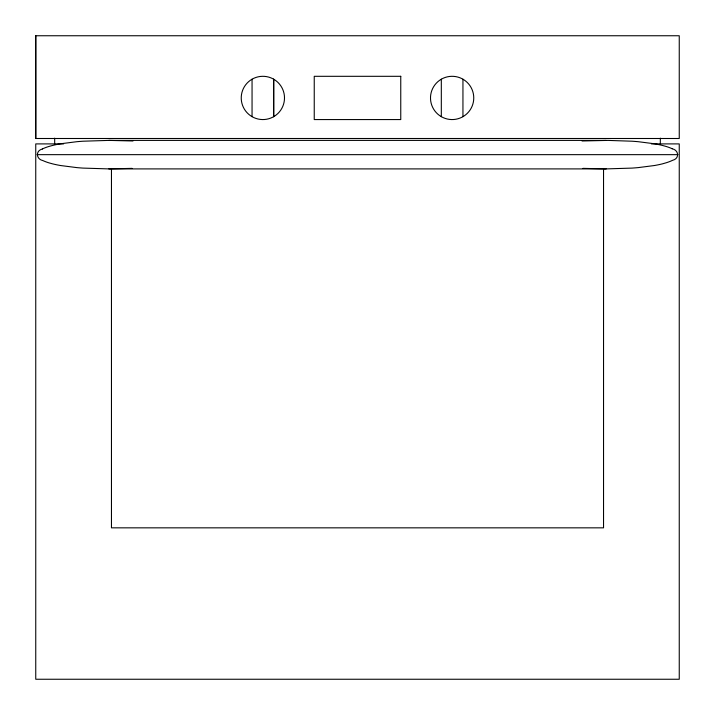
<?xml version="1.0" encoding="UTF-8"?>
<svg xmlns="http://www.w3.org/2000/svg" width="715" height="715" viewBox="0 0 715 715"><rect width="100%" height="100%" fill="white"/><g stroke="black" fill="none" stroke-linecap="round" stroke-linejoin="round"><path stroke-width="1.07" d="M35.75 138.496L35.75 35.75L679.25 35.75L679.25 138.496L35.75 138.496L35.75 35.75M672.163 148.774C678.928 150.105 679.679 158.659 672.654 160.285A46.779 46.779 0 0 1 665.182 163.065L662.412 163.86A113.631 113.631 0 0 1 654.243 165.549L638.164 167.614A281.683 281.683 0 0 1 632.033 168.097L606.177 168.901L108.859 168.901L83.003 168.097A281.683 281.683 0 0 1 76.871 167.614L60.784 165.558A113.631 113.631 0 0 1 52.624 163.869L49.836 163.109A48.146 48.146 0 0 1 42.855 160.571C36.099 159.177 35.33 150.668 42.382 149.015M582.037 140.98L608.081 140.408L632.033 141.213A281.683 281.683 0 0 1 638.164 141.695L654.252 143.742A113.631 113.631 0 0 1 662.412 145.44L665.2 146.2A48.146 48.146 0 0 1 672.18 148.729M132.078 168.365L108.859 168.901M606.177 140.399L108.859 140.399L83.003 141.213A281.683 281.683 0 0 0 76.871 141.695L60.784 143.742A113.631 113.631 0 0 0 52.624 145.44L49.836 146.2A46.779 46.779 0 0 0 42.355 148.961M63.581 143.903L35.75 143.903L35.75 679.25L679.25 679.25L679.25 143.903L651.419 143.903M37.117 154.655L677.918 154.655M108.859 140.399L132.999 140.98M606.177 168.901L582.957 168.365M660.32 138.156L660.32 143.903M603.54 168.454L603.54 527.84L111.46 527.84L111.46 168.454M462.945 79.204L462.945 116.67M441.316 79.204L441.316 116.67A21.629 21.629 0 0 0 473.759 97.937A21.629 21.629 0 0 0 441.316 79.204A21.629 21.629 0 0 0 441.316 116.67M252.055 79.204L252.055 116.67A21.629 21.629 0 0 0 284.499 97.937A21.629 21.629 0 0 0 252.055 79.204A21.629 21.629 0 0 0 252.055 116.67M54.68 138.156L54.68 143.903M273.684 79.204L273.684 116.67L273.684 79.204M400.757 76.308L314.243 76.308L314.243 119.566L400.757 119.566L400.757 76.308"/></g></svg>
